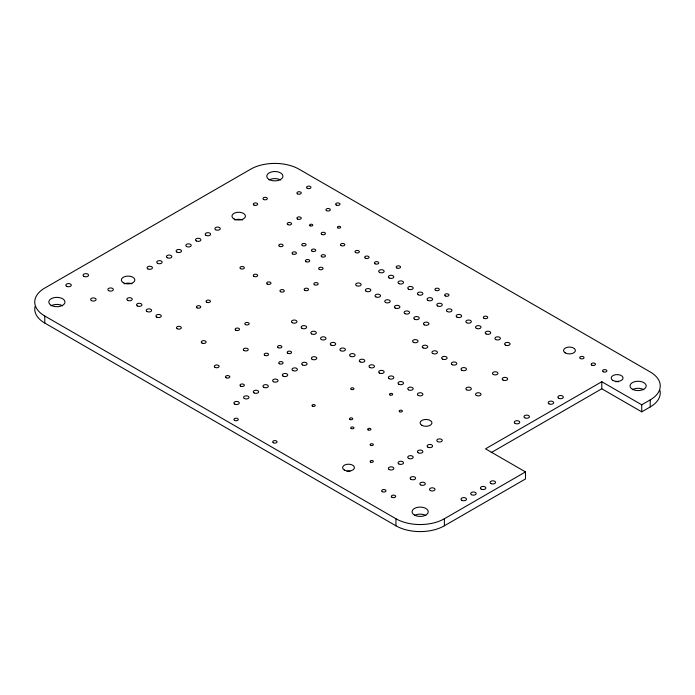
<?xml version="1.0" encoding="UTF-8"?>
<svg xmlns="http://www.w3.org/2000/svg" width="695" height="695" viewBox="0 0 695 695"><rect width="100%" height="100%" fill="white"/><g stroke="black" fill="none" stroke-linecap="round" stroke-linejoin="round"><path stroke-width="1.04" d="M44.784 323.062L44.784 316.017A34.246 19.773 0 0 1 44.784 288.051L250.626 169.206A34.246 19.773 0 0 1 299.067 169.206L650.216 371.938A34.246 19.773 0 0 1 650.216 399.903L641.746 404.794L601.783 381.729L485.536 448.84L525.498 471.914L525.498 478.959L444.374 525.794A34.246 19.773 0 0 1 395.933 525.794L44.784 323.062A34.246 19.773 0 0 1 35.045 306.495M491.165 452.636L601.783 388.774L641.746 411.848L650.216 406.949A34.246 19.773 0 0 0 659.955 390.39M44.784 316.017L395.933 518.748A34.246 19.773 0 0 0 444.374 518.748L525.498 471.914M650.216 399.903L650.216 406.949M641.746 404.794L641.746 411.848M601.783 381.729L601.783 388.774M444.374 518.748L444.374 525.794M395.933 518.748L395.933 525.794M346.996 471.349A5.934 3.423 0 0 1 350.063 471.349M234.823 219.994A6.742 3.892 0 0 1 242.572 219.994M124.223 283.847A6.742 3.892 0 0 1 131.972 283.847M615.614 381.746A5.934 3.423 0 0 1 618.68 381.746M632.389 389.669A8.088 4.674 0 0 1 643.831 389.669M415.21 515.108A8.088 4.674 0 0 1 425.87 515.499M51.169 305.774A8.088 4.674 0 0 1 62.611 305.774M269.13 179.936A8.088 4.674 0 0 1 280.572 179.936M310.031 225.788A1.616 0.938 0 0 0 312.733 225.371A1.616 0.938 0 0 0 310.752 224.233A1.616 0.938 0 0 0 310.031 225.788M370.574 462.088A1.616 0.938 0 0 0 373.285 461.662A1.616 0.938 0 0 0 371.295 460.524A1.616 0.938 0 0 0 370.574 462.088M370.574 445.304A1.616 0.938 0 0 0 373.285 444.887A1.616 0.938 0 0 0 371.295 443.74A1.616 0.938 0 0 0 370.574 445.304M351.201 428.528A1.616 0.938 0 0 0 353.903 428.111A1.616 0.938 0 0 0 351.922 426.965A1.616 0.938 0 0 0 351.201 428.528M337.883 227.891A1.616 0.938 0 0 0 340.585 227.473A1.616 0.938 0 0 0 338.604 226.327A1.616 0.938 0 0 0 337.883 227.891M389.947 394.969A1.616 0.938 0 0 0 392.658 394.552A1.616 0.938 0 0 0 390.677 393.413A1.616 0.938 0 0 0 389.947 394.969M351.201 389.382A1.616 0.938 0 0 0 353.903 388.957A1.616 0.938 0 0 0 351.922 387.819A1.616 0.938 0 0 0 351.201 389.382M312.455 406.158A1.616 0.938 0 0 0 315.156 405.741A1.616 0.938 0 0 0 313.176 404.594A1.616 0.938 0 0 0 312.455 406.158M399.634 411.753A1.616 0.938 0 0 0 402.344 411.336A1.616 0.938 0 0 0 400.363 410.189A1.616 0.938 0 0 0 399.634 411.753M368.15 429.927A1.616 0.938 0 0 0 370.861 429.51A1.616 0.938 0 0 0 368.88 428.363A1.616 0.938 0 0 0 368.15 429.927M349.993 419.441A1.616 0.938 0 0 0 352.695 419.024A1.616 0.938 0 0 0 350.714 417.877A1.616 0.938 0 0 0 349.993 419.441M382.276 491.678A2.189 1.268 0 0 0 385.942 491.113A2.189 1.268 0 0 0 383.258 489.567A2.189 1.268 0 0 0 382.276 491.678M391.963 497.272A2.189 1.268 0 0 0 395.629 496.708A2.189 1.268 0 0 0 392.944 495.161A2.189 1.268 0 0 0 391.963 497.272M304.784 290.345A2.189 1.268 0 0 0 308.45 289.772A2.189 1.268 0 0 0 305.765 288.225A2.189 1.268 0 0 0 304.784 290.345M314.47 284.75A2.189 1.268 0 0 0 318.136 284.185A2.189 1.268 0 0 0 315.452 282.63A2.189 1.268 0 0 0 314.47 284.75M278.139 347.665A2.189 1.268 0 0 0 281.805 347.1A2.189 1.268 0 0 0 279.121 345.554A2.189 1.268 0 0 0 278.139 347.665M287.826 353.26A2.189 1.268 0 0 0 291.492 352.695A2.189 1.268 0 0 0 288.807 351.149A2.189 1.268 0 0 0 287.826 353.26M287.826 224.624A2.189 1.268 0 0 0 291.492 224.059A2.189 1.268 0 0 0 288.807 222.513A2.189 1.268 0 0 0 287.826 224.624M297.521 219.038A2.189 1.268 0 0 0 301.178 218.465A2.189 1.268 0 0 0 298.503 216.918A2.189 1.268 0 0 0 297.521 219.038M215.007 367.342A2.424 1.399 0 0 0 219.073 366.708A2.424 1.399 0 0 0 216.102 364.997A2.424 1.399 0 0 0 215.007 367.342M244.067 350.558A2.424 1.399 0 0 0 248.132 349.933A2.424 1.399 0 0 0 245.161 348.212A2.424 1.399 0 0 0 244.067 350.558M418.216 395.429A2.737 1.581 0 0 0 422.803 394.725A2.737 1.581 0 0 0 419.441 392.788A2.737 1.581 0 0 0 418.216 395.429M408.53 389.834A2.737 1.581 0 0 0 413.108 389.131A2.737 1.581 0 0 0 409.755 387.193A2.737 1.581 0 0 0 408.53 389.834M398.843 384.248A2.737 1.581 0 0 0 403.421 383.536A2.737 1.581 0 0 0 400.068 381.598A2.737 1.581 0 0 0 398.843 384.248M389.157 378.653A2.737 1.581 0 0 0 393.735 377.941A2.737 1.581 0 0 0 390.382 376.004A2.737 1.581 0 0 0 389.157 378.653M379.47 373.059A2.737 1.581 0 0 0 384.048 372.346A2.737 1.581 0 0 0 380.695 370.409A2.737 1.581 0 0 0 379.47 373.059M369.783 367.464A2.737 1.581 0 0 0 374.362 366.76A2.737 1.581 0 0 0 371.008 364.823A2.737 1.581 0 0 0 369.783 367.464M360.097 361.878A2.737 1.581 0 0 0 364.675 361.165A2.737 1.581 0 0 0 361.322 359.228A2.737 1.581 0 0 0 360.097 361.878M350.41 356.283A2.737 1.581 0 0 0 354.989 355.571A2.737 1.581 0 0 0 351.635 353.633A2.737 1.581 0 0 0 350.41 356.283M340.715 350.688A2.737 1.581 0 0 0 345.302 349.976A2.737 1.581 0 0 0 341.949 348.039A2.737 1.581 0 0 0 340.715 350.688M331.029 345.094A2.737 1.581 0 0 0 335.615 344.39A2.737 1.581 0 0 0 332.262 342.453A2.737 1.581 0 0 0 331.029 345.094M321.342 339.499A2.737 1.581 0 0 0 325.929 338.795A2.737 1.581 0 0 0 322.576 336.858A2.737 1.581 0 0 0 321.342 339.499M311.655 333.913A2.737 1.581 0 0 0 316.242 333.2A2.737 1.581 0 0 0 312.889 331.263A2.737 1.581 0 0 0 311.655 333.913M301.969 328.318A2.737 1.581 0 0 0 306.556 327.606A2.737 1.581 0 0 0 303.202 325.668A2.737 1.581 0 0 0 301.969 328.318M292.282 322.723A2.737 1.581 0 0 0 296.869 322.02A2.737 1.581 0 0 0 293.516 320.082A2.737 1.581 0 0 0 292.282 322.723M548.989 403.821A2.737 1.581 0 0 0 553.576 403.109A2.737 1.581 0 0 0 550.214 401.171A2.737 1.581 0 0 0 548.989 403.821M558.676 398.226A2.737 1.581 0 0 0 563.263 397.514A2.737 1.581 0 0 0 559.901 395.577A2.737 1.581 0 0 0 558.676 398.226M505.395 345.094A2.737 1.581 0 0 0 509.982 344.39A2.737 1.581 0 0 0 506.629 342.453A2.737 1.581 0 0 0 505.395 345.094M495.709 339.499A2.737 1.581 0 0 0 500.296 338.795A2.737 1.581 0 0 0 496.942 336.858A2.737 1.581 0 0 0 495.709 339.499M486.022 333.913A2.737 1.581 0 0 0 490.609 333.2A2.737 1.581 0 0 0 487.256 331.263A2.737 1.581 0 0 0 486.022 333.913M476.336 328.318A2.737 1.581 0 0 0 480.923 327.606A2.737 1.581 0 0 0 477.569 325.668A2.737 1.581 0 0 0 476.336 328.318M466.649 322.723A2.737 1.581 0 0 0 471.236 322.02A2.737 1.581 0 0 0 467.883 320.082A2.737 1.581 0 0 0 466.649 322.723M456.963 317.129A2.737 1.581 0 0 0 461.549 316.425A2.737 1.581 0 0 0 458.187 314.488A2.737 1.581 0 0 0 456.963 317.129M447.276 311.542A2.737 1.581 0 0 0 451.863 310.83A2.737 1.581 0 0 0 448.501 308.893A2.737 1.581 0 0 0 447.276 311.542M437.589 305.948A2.737 1.581 0 0 0 442.176 305.235A2.737 1.581 0 0 0 438.814 303.298A2.737 1.581 0 0 0 437.589 305.948M427.903 300.353A2.737 1.581 0 0 0 432.49 299.641A2.737 1.581 0 0 0 429.128 297.703A2.737 1.581 0 0 0 427.903 300.353M418.216 294.758A2.737 1.581 0 0 0 422.803 294.055A2.737 1.581 0 0 0 419.441 292.117A2.737 1.581 0 0 0 418.216 294.758M408.53 289.172A2.737 1.581 0 0 0 413.108 288.46A2.737 1.581 0 0 0 409.755 286.522A2.737 1.581 0 0 0 408.53 289.172M398.843 283.577A2.737 1.581 0 0 0 403.421 282.865A2.737 1.581 0 0 0 400.068 280.928A2.737 1.581 0 0 0 398.843 283.577M389.157 277.983A2.737 1.581 0 0 0 393.735 277.27A2.737 1.581 0 0 0 390.382 275.333A2.737 1.581 0 0 0 389.157 277.983M379.47 272.388A2.737 1.581 0 0 0 384.048 271.684A2.737 1.581 0 0 0 380.695 269.747A2.737 1.581 0 0 0 379.47 272.388M515.082 423.394A2.737 1.581 0 0 0 519.669 422.682A2.737 1.581 0 0 0 516.316 420.744A2.737 1.581 0 0 0 515.082 423.394M524.768 417.799A2.737 1.581 0 0 0 529.355 417.096A2.737 1.581 0 0 0 526.002 415.158A2.737 1.581 0 0 0 524.768 417.799M493.294 374.457A2.737 1.581 0 0 0 497.872 373.745A2.737 1.581 0 0 0 494.519 371.808A2.737 1.581 0 0 0 493.294 374.457M502.98 380.052A2.737 1.581 0 0 0 507.559 379.34A2.737 1.581 0 0 0 504.205 377.402A2.737 1.581 0 0 0 502.98 380.052M476.336 395.429A2.737 1.581 0 0 0 480.923 394.725A2.737 1.581 0 0 0 477.569 392.788A2.737 1.581 0 0 0 476.336 395.429M466.649 389.834A2.737 1.581 0 0 0 471.236 389.131A2.737 1.581 0 0 0 467.883 387.193A2.737 1.581 0 0 0 466.649 389.834M234.675 404.082A2.693 1.555 0 0 0 239.193 403.387A2.693 1.555 0 0 0 235.883 401.475A2.693 1.555 0 0 0 234.675 404.082M244.362 398.487A2.693 1.555 0 0 0 248.88 397.792A2.693 1.555 0 0 0 245.57 395.881A2.693 1.555 0 0 0 244.362 398.487M254.049 392.892A2.693 1.555 0 0 0 258.566 392.197A2.693 1.555 0 0 0 255.256 390.295A2.693 1.555 0 0 0 254.049 392.892M263.735 387.306A2.693 1.555 0 0 0 268.253 386.602A2.693 1.555 0 0 0 264.943 384.7A2.693 1.555 0 0 0 263.735 387.306M273.422 381.711A2.693 1.555 0 0 0 277.939 381.016A2.693 1.555 0 0 0 274.638 379.105A2.693 1.555 0 0 0 273.422 381.711M283.108 376.117A2.693 1.555 0 0 0 287.626 375.422A2.693 1.555 0 0 0 284.325 373.51A2.693 1.555 0 0 0 283.108 376.117M292.795 370.522A2.693 1.555 0 0 0 297.312 369.827A2.693 1.555 0 0 0 294.011 367.924A2.693 1.555 0 0 0 292.795 370.522M302.49 364.936A2.693 1.555 0 0 0 306.999 364.232A2.693 1.555 0 0 0 303.698 362.33A2.693 1.555 0 0 0 302.49 364.936M312.177 359.341A2.693 1.555 0 0 0 316.685 358.637A2.693 1.555 0 0 0 313.384 356.735A2.693 1.555 0 0 0 312.177 359.341M421.83 425.288A5.934 3.423 0 0 0 431.76 423.759A5.934 3.423 0 0 0 424.489 419.563A5.934 3.423 0 0 0 421.83 425.288M344.338 470.037A5.934 3.423 0 0 0 354.259 468.5A5.934 3.423 0 0 0 346.996 464.303A5.934 3.423 0 0 0 344.338 470.037M430.327 490.505A2.737 1.581 0 0 0 434.914 489.801A2.737 1.581 0 0 0 431.56 487.864A2.737 1.581 0 0 0 430.327 490.505M420.64 484.91A2.737 1.581 0 0 0 425.227 484.207A2.737 1.581 0 0 0 421.865 482.269A2.737 1.581 0 0 0 420.64 484.91M410.954 479.324A2.737 1.581 0 0 0 415.541 478.612A2.737 1.581 0 0 0 412.178 476.674A2.737 1.581 0 0 0 410.954 479.324M127.637 300.336A2.693 1.555 0 0 0 132.146 299.641A2.693 1.555 0 0 0 128.844 297.729A2.693 1.555 0 0 0 127.637 300.336M137.323 305.93A2.693 1.555 0 0 0 141.832 305.227A2.693 1.555 0 0 0 138.531 303.324A2.693 1.555 0 0 0 137.323 305.93M147.01 311.525A2.693 1.555 0 0 0 151.519 310.821A2.693 1.555 0 0 0 148.217 308.919A2.693 1.555 0 0 0 147.01 311.525M156.696 317.111A2.693 1.555 0 0 0 161.205 316.416A2.693 1.555 0 0 0 157.904 314.514A2.693 1.555 0 0 0 156.696 317.111M424.271 324.817A2.737 1.581 0 0 0 428.858 324.113A2.737 1.581 0 0 0 425.496 322.176A2.737 1.581 0 0 0 424.271 324.817M414.585 319.231A2.737 1.581 0 0 0 419.172 318.519A2.737 1.581 0 0 0 415.81 316.581A2.737 1.581 0 0 0 414.585 319.231M404.898 313.636A2.737 1.581 0 0 0 409.485 312.924A2.737 1.581 0 0 0 406.123 310.986A2.737 1.581 0 0 0 404.898 313.636M395.212 308.041A2.737 1.581 0 0 0 399.79 307.338A2.737 1.581 0 0 0 396.437 305.392A2.737 1.581 0 0 0 395.212 308.041M385.525 302.447A2.737 1.581 0 0 0 390.104 301.743A2.737 1.581 0 0 0 386.75 299.806A2.737 1.581 0 0 0 385.525 302.447M375.839 296.861A2.737 1.581 0 0 0 380.417 296.148A2.737 1.581 0 0 0 377.064 294.211A2.737 1.581 0 0 0 375.839 296.861M366.152 291.266A2.737 1.581 0 0 0 370.73 290.553A2.737 1.581 0 0 0 367.377 288.616A2.737 1.581 0 0 0 366.152 291.266M356.466 285.671A2.737 1.581 0 0 0 361.044 284.959A2.737 1.581 0 0 0 357.69 283.021A2.737 1.581 0 0 0 356.466 285.671M461.81 370.261A2.737 1.581 0 0 0 466.388 369.558A2.737 1.581 0 0 0 463.035 367.62A2.737 1.581 0 0 0 461.81 370.261M452.124 364.666A2.737 1.581 0 0 0 456.702 363.963A2.737 1.581 0 0 0 453.349 362.026A2.737 1.581 0 0 0 452.124 364.666M442.428 359.08A2.737 1.581 0 0 0 447.015 358.368A2.737 1.581 0 0 0 443.662 356.431A2.737 1.581 0 0 0 442.428 359.08M432.742 353.486A2.737 1.581 0 0 0 437.329 352.773A2.737 1.581 0 0 0 433.975 350.836A2.737 1.581 0 0 0 432.742 353.486M423.055 347.891A2.737 1.581 0 0 0 427.642 347.179A2.737 1.581 0 0 0 424.289 345.241A2.737 1.581 0 0 0 423.055 347.891M413.369 342.296A2.737 1.581 0 0 0 417.956 341.592A2.737 1.581 0 0 0 414.602 339.655A2.737 1.581 0 0 0 413.369 342.296M147.853 268.887A2.693 1.555 0 0 0 152.361 268.192A2.693 1.555 0 0 0 149.06 266.289A2.693 1.555 0 0 0 147.853 268.887M157.539 263.301A2.693 1.555 0 0 0 162.048 262.597A2.693 1.555 0 0 0 158.747 260.695A2.693 1.555 0 0 0 157.539 263.301M167.226 257.706A2.693 1.555 0 0 0 171.734 257.011A2.693 1.555 0 0 0 168.433 255.1A2.693 1.555 0 0 0 167.226 257.706M176.912 252.111A2.693 1.555 0 0 0 181.421 251.416A2.693 1.555 0 0 0 178.12 249.505A2.693 1.555 0 0 0 176.912 252.111M186.599 246.517A2.693 1.555 0 0 0 191.116 245.821A2.693 1.555 0 0 0 187.806 243.919A2.693 1.555 0 0 0 186.599 246.517M196.285 240.93A2.693 1.555 0 0 0 200.803 240.227A2.693 1.555 0 0 0 197.493 238.324A2.693 1.555 0 0 0 196.285 240.93M205.972 235.336A2.693 1.555 0 0 0 210.489 234.641A2.693 1.555 0 0 0 207.179 232.729A2.693 1.555 0 0 0 205.972 235.336M215.659 229.741A2.693 1.555 0 0 0 220.176 229.046A2.693 1.555 0 0 0 216.866 227.135A2.693 1.555 0 0 0 215.659 229.741M233.928 218.89A6.742 3.892 0 0 0 245.205 217.144A6.742 3.892 0 0 0 236.952 212.375A6.742 3.892 0 0 0 233.928 218.89M123.328 282.743A6.742 3.892 0 0 0 134.613 280.997A6.742 3.892 0 0 0 126.351 276.228A6.742 3.892 0 0 0 123.328 282.743M253.927 205.051A2.189 1.268 0 0 0 257.584 204.486A2.189 1.268 0 0 0 254.909 202.94A2.189 1.268 0 0 0 253.927 205.051M263.613 199.456A2.189 1.268 0 0 0 267.28 198.892A2.189 1.268 0 0 0 264.595 197.345A2.189 1.268 0 0 0 263.613 199.456M437.589 441.568A2.737 1.581 0 0 0 442.176 440.865A2.737 1.581 0 0 0 438.814 438.927A2.737 1.581 0 0 0 437.589 441.568M427.903 447.163A2.737 1.581 0 0 0 432.49 446.451A2.737 1.581 0 0 0 429.136 444.513A2.737 1.581 0 0 0 427.903 447.163M418.216 452.758A2.737 1.581 0 0 0 422.803 452.045A2.737 1.581 0 0 0 419.45 450.108A2.737 1.581 0 0 0 418.216 452.758M408.53 458.353A2.737 1.581 0 0 0 413.117 457.64A2.737 1.581 0 0 0 409.763 455.703A2.737 1.581 0 0 0 408.53 458.353M398.843 463.939A2.737 1.581 0 0 0 403.43 463.235A2.737 1.581 0 0 0 400.077 461.298A2.737 1.581 0 0 0 398.843 463.939M389.157 469.533A2.737 1.581 0 0 0 393.744 468.821A2.737 1.581 0 0 0 390.39 466.884A2.737 1.581 0 0 0 389.157 469.533M490.87 483.511A2.737 1.581 0 0 0 495.457 482.808A2.737 1.581 0 0 0 492.103 480.87A2.737 1.581 0 0 0 490.87 483.511M481.183 489.106A2.737 1.581 0 0 0 485.77 488.403A2.737 1.581 0 0 0 482.417 486.465A2.737 1.581 0 0 0 481.183 489.106M471.497 494.701A2.737 1.581 0 0 0 476.084 493.989A2.737 1.581 0 0 0 472.722 492.051A2.737 1.581 0 0 0 471.497 494.701M461.81 500.296A2.737 1.581 0 0 0 466.397 499.583A2.737 1.581 0 0 0 463.035 497.646A2.737 1.581 0 0 0 461.81 500.296M483.989 318.301A2.189 1.268 0 0 0 487.655 317.737A2.189 1.268 0 0 0 484.971 316.19A2.189 1.268 0 0 0 483.989 318.301M445.243 295.931A2.189 1.268 0 0 0 448.909 295.366A2.189 1.268 0 0 0 446.225 293.82A2.189 1.268 0 0 0 445.243 295.931M396.81 267.975A2.189 1.268 0 0 0 400.468 267.401A2.189 1.268 0 0 0 397.792 265.855A2.189 1.268 0 0 0 396.81 267.975M435.557 290.345A2.189 1.268 0 0 0 439.223 289.772A2.189 1.268 0 0 0 436.538 288.225A2.189 1.268 0 0 0 435.557 290.345M305.991 261.676A2.189 1.268 0 0 0 309.657 261.112A2.189 1.268 0 0 0 306.973 259.565A2.189 1.268 0 0 0 305.991 261.676M267.245 284.046A2.189 1.268 0 0 0 270.911 283.482A2.189 1.268 0 0 0 268.227 281.935A2.189 1.268 0 0 0 267.245 284.046M253.927 276.358A2.189 1.268 0 0 0 257.593 275.793A2.189 1.268 0 0 0 254.909 274.247A2.189 1.268 0 0 0 253.927 276.358M292.673 253.988A2.189 1.268 0 0 0 296.339 253.423A2.189 1.268 0 0 0 293.655 251.877A2.189 1.268 0 0 0 292.673 253.988M279.355 363.746A2.189 1.268 0 0 0 283.021 363.181A2.189 1.268 0 0 0 280.337 361.626A2.189 1.268 0 0 0 279.355 363.746M240.609 386.116A2.189 1.268 0 0 0 244.275 385.551A2.189 1.268 0 0 0 241.591 384.005A2.189 1.268 0 0 0 240.609 386.116M280.563 291.735A2.189 1.268 0 0 0 284.229 291.17A2.189 1.268 0 0 0 281.544 289.624A2.189 1.268 0 0 0 280.563 291.735M319.309 269.365A2.189 1.268 0 0 0 322.975 268.8A2.189 1.268 0 0 0 320.291 267.254A2.189 1.268 0 0 0 319.309 269.365M240.609 268.67A2.189 1.268 0 0 0 244.275 268.105A2.189 1.268 0 0 0 241.591 266.55A2.189 1.268 0 0 0 240.609 268.67M279.355 246.299A2.189 1.268 0 0 0 283.021 245.735A2.189 1.268 0 0 0 280.337 244.18A2.189 1.268 0 0 0 279.355 246.299M197.015 307.824A2.189 1.268 0 0 0 200.673 307.251A2.189 1.268 0 0 0 197.997 305.704A2.189 1.268 0 0 0 197.015 307.824M235.761 330.195A2.189 1.268 0 0 0 239.428 329.621A2.189 1.268 0 0 0 236.743 328.075A2.189 1.268 0 0 0 235.761 330.195M206.702 302.229A2.189 1.268 0 0 0 210.368 301.656A2.189 1.268 0 0 0 207.683 300.11A2.189 1.268 0 0 0 206.702 302.229M245.448 324.6A2.189 1.268 0 0 0 249.114 324.026A2.189 1.268 0 0 0 246.43 322.48A2.189 1.268 0 0 0 245.448 324.6M226.075 377.724A2.189 1.268 0 0 0 229.741 377.159A2.189 1.268 0 0 0 227.057 375.613A2.189 1.268 0 0 0 226.075 377.724M264.821 355.354A2.189 1.268 0 0 0 268.487 354.789A2.189 1.268 0 0 0 265.803 353.242A2.189 1.268 0 0 0 264.821 355.354M234.554 420.371A2.189 1.268 0 0 0 238.211 419.806A2.189 1.268 0 0 0 235.536 418.26A2.189 1.268 0 0 0 234.554 420.371M273.3 442.741A2.189 1.268 0 0 0 276.966 442.176A2.189 1.268 0 0 0 274.282 440.63A2.189 1.268 0 0 0 273.3 442.741M603.225 371.738A2.155 1.242 0 0 0 606.831 371.173A2.155 1.242 0 0 0 604.19 369.653A2.155 1.242 0 0 0 603.225 371.738M591.784 365.127A2.155 1.242 0 0 0 595.389 364.571A2.155 1.242 0 0 0 592.748 363.051A2.155 1.242 0 0 0 591.784 365.127M580.342 358.524A2.155 1.242 0 0 0 583.956 357.968A2.155 1.242 0 0 0 581.307 356.439A2.155 1.242 0 0 0 580.342 358.524M612.947 380.434A5.934 3.423 0 0 0 622.876 378.897A5.934 3.423 0 0 0 615.614 374.701A5.934 3.423 0 0 0 612.947 380.434M565.278 352.912A5.934 3.423 0 0 0 575.208 351.375A5.934 3.423 0 0 0 567.937 347.179A5.934 3.423 0 0 0 565.278 352.912M321.759 256.768A2.155 1.242 0 0 0 325.373 256.212A2.155 1.242 0 0 0 322.732 254.691A2.155 1.242 0 0 0 321.759 256.768M312.072 251.182A2.155 1.242 0 0 0 315.686 250.617A2.155 1.242 0 0 0 313.037 249.097A2.155 1.242 0 0 0 312.072 251.182M302.386 245.587A2.155 1.242 0 0 0 306 245.031A2.155 1.242 0 0 0 303.35 243.502A2.155 1.242 0 0 0 302.386 245.587M341.132 245.587A2.155 1.242 0 0 0 344.746 245.031A2.155 1.242 0 0 0 342.105 243.502A2.155 1.242 0 0 0 341.132 245.587M321.759 234.397A2.155 1.242 0 0 0 325.373 233.841A2.155 1.242 0 0 0 322.732 232.321A2.155 1.242 0 0 0 321.759 234.397M91.427 300.605A2.737 1.581 0 0 0 96.006 299.901A2.737 1.581 0 0 0 92.652 297.964A2.737 1.581 0 0 0 91.427 300.605M66.624 286.288A2.737 1.581 0 0 0 71.203 285.576A2.737 1.581 0 0 0 67.849 283.638A2.737 1.581 0 0 0 66.624 286.288M108.672 290.649A2.737 1.581 0 0 0 113.25 289.937A2.737 1.581 0 0 0 109.897 287.999A2.737 1.581 0 0 0 108.672 290.649M83.869 276.332A2.737 1.581 0 0 0 88.456 275.62A2.737 1.581 0 0 0 85.094 273.682A2.737 1.581 0 0 0 83.869 276.332M177.19 328.726A2.424 1.399 0 0 0 181.247 328.101A2.424 1.399 0 0 0 178.276 326.381A2.424 1.399 0 0 0 177.19 328.726M201.976 343.035A2.424 1.399 0 0 0 206.041 342.409A2.424 1.399 0 0 0 203.062 340.689A2.424 1.399 0 0 0 201.976 343.035M326.581 210.646A2.189 1.268 0 0 0 330.238 210.081A2.189 1.268 0 0 0 327.562 208.526A2.189 1.268 0 0 0 326.581 210.646M336.267 205.051A2.189 1.268 0 0 0 339.924 204.486A2.189 1.268 0 0 0 337.249 202.94A2.189 1.268 0 0 0 336.267 205.051M307.207 188.275A2.189 1.268 0 0 0 310.865 187.711A2.189 1.268 0 0 0 308.189 186.156A2.189 1.268 0 0 0 307.207 188.275M297.521 193.87A2.189 1.268 0 0 0 301.178 193.297A2.189 1.268 0 0 0 298.503 191.751A2.189 1.268 0 0 0 297.521 193.87M375.013 263.779A2.189 1.268 0 0 0 378.679 263.205A2.189 1.268 0 0 0 375.995 261.659A2.189 1.268 0 0 0 375.013 263.779M365.327 258.184A2.189 1.268 0 0 0 368.993 257.619A2.189 1.268 0 0 0 366.308 256.064A2.189 1.268 0 0 0 365.327 258.184M355.64 252.589A2.189 1.268 0 0 0 359.306 252.024A2.189 1.268 0 0 0 356.622 250.478A2.189 1.268 0 0 0 355.64 252.589M632.389 389.226A8.088 4.674 0 0 0 645.924 387.132A8.088 4.674 0 0 0 636.012 381.407A8.088 4.674 0 0 0 632.389 389.226M414.429 515.064A8.088 4.674 0 0 0 427.964 512.971A8.088 4.674 0 0 0 418.06 507.246A8.088 4.674 0 0 0 414.429 515.064M51.169 305.331A8.088 4.674 0 0 0 64.705 303.237A8.088 4.674 0 0 0 54.792 297.521A8.088 4.674 0 0 0 51.169 305.331M269.13 179.501A8.088 4.674 0 0 0 282.665 177.407A8.088 4.674 0 0 0 272.753 171.682A8.088 4.674 0 0 0 269.13 179.501"/></g></svg>
